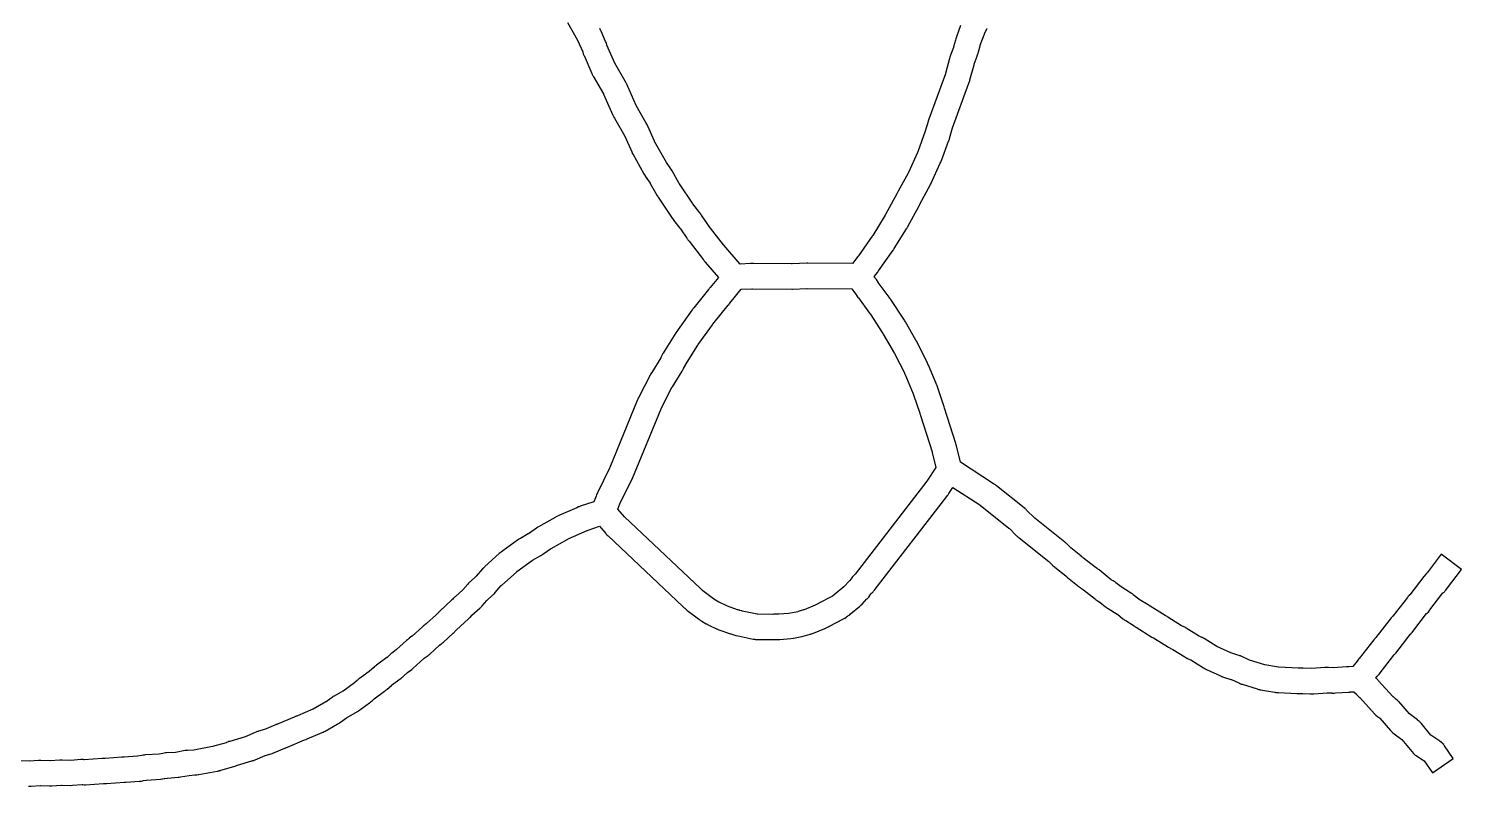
# Model space of a CAD drawing. Extents: x -90 to 105, y 288 to 664.
# Drawn here: x 7.7 to 104.3, y 288.1 to 339.1 of the extents above; entities that cross this region are included whole.
import ezdxf

# ---------------------------------------------------------------- set-up
doc = ezdxf.new("R2010")
doc.units = 0
doc.layers.get('0').update_dxf_attribs({"linetype": 'CONTINUOUS'})

msp = doc.modelspace()

# ---------------------------------------------------------------- linework, layer by layer
at = {"color": 7}
for points in [[(44.02593, 339.516576), (44.7165, 338.330356), (45.061783, 337.533974), (45.078606, 337.483847), (45.089726, 337.43928), (45.095429, 337.433577), (45.101132, 337.400159), (45.117955, 337.36118), (45.123658, 337.344357), (45.151601, 337.28311), (45.675098, 336.080186), (45.691921, 336.041208), (45.708744, 336.00223), (45.730985, 335.963251), (45.736687, 335.952131), (45.775666, 335.890883), (46.460667, 334.715803), (46.471788, 334.68786), (47.095527, 333.273307), (47.117768, 333.22318), (47.156746, 333.145223), (47.201313, 333.072826), (47.903021, 331.847622), (48.365258, 330.806201), (48.365258, 330.800498), (48.393202, 330.739251), (48.42662, 330.672414), (48.432323, 330.666712), (49.19529, 329.307852), (49.228708, 329.246604), (49.267686, 329.185357), (49.284509, 329.163116), (49.607517, 328.684175), (49.613219, 328.678472), (50.058748, 327.887662), (50.097726, 327.815265), (50.131144, 327.759578), (50.142265, 327.742755), (51.044461, 326.40617), (51.089028, 326.333773), (51.178134, 326.222398), (51.194957, 326.205575), (51.612639, 325.659804), (51.646057, 325.615237), (52.074879, 324.985926), (52.102823, 324.941387), (52.119646, 324.913444), (52.125348, 324.907741), (52.158767, 324.863174), (52.231163, 324.774068), (53.205757, 323.515452), (53.2337, 323.470885), (53.250523, 323.448644), (53.261644, 323.437523), (53.289587, 323.404105), (53.317531, 323.376162), (54.214156, 322.340309), (53.657244, 321.655311), (53.646124, 321.64419), (53.61818, 321.605212), (53.59594, 321.577268), (53.590237, 321.566148), (53.584534, 321.560445), (53.556591, 321.521467), (52.554153, 320.290694), (52.498466, 320.223858), (52.492763, 320.218155), (52.48706, 320.212452), (52.459117, 320.179034), (52.442294, 320.15109), (51.489978, 318.820074), (51.406433, 318.703111), (51.350745, 318.608445), (50.565504, 317.349828), (50.487547, 317.227305), (50.476426, 317.205064), (50.337193, 316.937747), (50.331491, 316.926626), (49.71332, 315.929755), (49.7022, 315.918635), (49.663221, 315.851798), (49.657518, 315.846096), (49.635278, 315.812677), (49.629575, 315.795854), (49.607334, 315.751287), (48.844367, 314.269907), (48.810949, 314.208659), (48.777531, 314.141823), (48.744113, 314.052717), (46.8896, 309.530607), (46.86736, 309.480479), (46.054271, 307.826456), (46.020853, 307.765209), (45.99291, 307.692812), (45.959491, 307.603706), (45.809138, 307.21944), (44.890238, 306.918708), (44.873415, 306.913005), (44.812167, 306.890764), (44.784224, 306.879644), (44.65614, 306.823956), (43.453213, 306.294891), (43.31398, 306.233644), (43.219315, 306.177956), (43.213612, 306.172253), (42.071945, 305.531808), (42.021817, 305.503864), (42.004994, 305.492744), (41.982753, 305.481623), (41.949335, 305.459382), (41.943632, 305.45368), (41.93793, 305.447977), (41.397727, 305.069279), (41.375486, 305.052456), (40.857559, 304.757293), (40.840735, 304.75159), (40.796168, 304.723646), (40.75719, 304.701406), (40.723772, 304.679165), (40.718069, 304.673462), (40.656793, 304.628895), (39.671062, 303.910481), (39.643119, 303.893658), (39.559573, 303.83241), (39.498297, 303.787843), (39.492594, 303.78214), (39.486891, 303.776438), (39.431204, 303.72631), (38.467748, 302.851963), (38.42877, 302.818545), (38.389791, 302.779566), (38.36755, 302.762743), (38.361848, 302.751623), (38.31172, 302.695935), (37.866192, 302.200286), (37.465217, 301.832726), (37.426238, 301.799307), (37.403998, 301.777067), (37.365019, 301.738088), (37.365019, 301.732385), (37.314892, 301.671138), (36.980744, 301.298009), (36.457248, 300.824634), (36.41827, 300.791216), (36.390326, 300.768975), (36.356908, 300.729997), (36.351205, 300.724294), (36.301078, 300.663046), (36.24539, 300.607359), (35.415593, 299.849961), (35.376615, 299.816543), (35.348671, 299.794302), (35.315253, 299.755324), (35.30955, 299.749621), (35.259423, 299.693933), (35.181466, 299.610388), (35.175763, 299.604685), (34.535315, 299.01993), (34.507371, 298.997689), (34.440535, 298.947562), (34.390408, 298.914143), (34.323571, 298.858456), (34.317868, 298.858456), (34.262181, 298.802769), (33.560473, 298.17346), (33.54365, 298.156637), (33.35429, 298.022993), (33.348587, 298.01729), (33.304049, 297.983872), (33.281808, 297.967049), (33.237241, 297.92807), (33.175993, 297.872383), (32.49656, 297.259781), (32.273782, 297.092719), (32.268079, 297.092719), (32.245838, 297.075895), (32.223598, 297.059072), (32.212477, 297.047952), (32.173499, 297.014534), (32.156676, 297.003413), (32.150973, 296.997711), (32.095286, 296.947583), (31.866947, 296.735954), (31.844706, 296.719131), (31.148567, 296.212343), (31.142865, 296.206641), (31.098297, 296.173222), (31.03705, 296.128655), (31.031347, 296.122953), (31.025644, 296.11725), (30.969957, 296.061562), (30.685931, 295.810954), (30.669108, 295.794131), (30.017524, 295.320759), (29.972957, 295.292816), (29.945014, 295.270575), (29.900447, 295.231597), (29.844759, 295.181469), (29.699966, 295.047825), (29.672023, 295.025584), (28.897918, 294.468676), (28.881095, 294.457555), (28.301908, 294.134548), (28.279638, 294.123427), (28.235085, 294.095484), (28.20167, 294.073243), (28.162686, 294.051002), (28.157126, 294.0453), (28.095867, 294.000733), (27.756152, 293.750125), (27.745003, 293.744422), (26.876222, 293.248772), (26.859513, 293.243069), (25.818091, 292.797541), (25.773538, 292.780718), (25.767978, 292.780718), (25.74012, 292.769598), (25.689998, 292.752774), (25.684438, 292.747072), (25.61761, 292.719128), (25.61205, 292.719128), (24.487091, 292.245756), (24.453676, 292.234636), (24.431407, 292.223515), (24.375716, 292.206692), (24.364567, 292.20099), (24.29774, 292.173046), (23.590463, 291.872314), (23.200626, 291.75535), (23.167211, 291.749647), (23.122658, 291.732824), (23.05583, 291.710583), (23.039121, 291.704881), (23.027972, 291.699178), (22.961145, 291.671234), (22.30399, 291.392769), (21.25143, 291.080899), (21.206877, 291.069778), (21.173462, 291.058658), (21.12334, 291.041835), (21.11778, 291.036132), (21.045381, 291.002714), (21.006396, 290.985891), (20.098633, 290.724134), (18.823308, 290.495795), (18.416764, 290.473555), (18.400055, 290.473555), (18.349933, 290.467852), (18.260827, 290.456732), (18.255267, 290.456732), (17.603682, 290.339768), (16.985511, 290.300789), (16.974362, 290.300789), (16.918672, 290.295087), (16.835135, 290.283966), (16.751598, 290.267143), (16.506559, 290.222576), (15.565381, 290.161328), (15.554232, 290.161328), (15.492973, 290.155626), (15.409436, 290.144505), (15.325899, 290.127682), (15.041876, 290.083115), (14.139681, 290.021867), (14.128533, 290.021867), (14.067273, 290.016165), (14.045004, 290.016165), (14.011589, 290.010462), (13.983731, 290.004759), (12.853203, 289.926802), (12.831213, 289.926802), (12.78666, 289.932505), (12.725401, 289.932505), (12.641865, 289.932505), (11.4278, 289.8434), (11.405523, 289.8434), (11.36097, 289.849102), (11.299711, 289.849102), (11.277442, 289.849102), (11.216183, 289.849102), (10.536752, 289.798975), (10.531192, 289.798975), (9.946436, 289.815798), (9.935287, 289.815798), (9.874028, 289.815798), (9.790491, 289.815798), (9.144475, 289.765671), (9.122205, 289.765671), (8.526311, 289.787912), (8.509602, 289.787912), (8.448343, 289.787912), (8.426074, 289.787912), (8.364815, 289.787912), (7.746644, 289.743345), (7.724375, 289.743345), (7.022668, 289.765585)], [(70.551026, 339.315768), (70.278149, 338.55837), (70.250206, 338.491533), (70.227965, 338.419137), (70.205724, 338.330031), (70.07764, 337.867797), (70.071937, 337.839853), (69.877017, 337.316357), (69.849074, 337.24952), (69.826833, 337.182684), (69.804592, 337.088018), (69.531715, 336.080012), (69.520594, 336.052069), (68.412345, 333.011339), (68.384402, 332.938943), (68.362161, 332.877695), (68.356458, 332.855454), (68.167098, 332.192731), (68.167098, 332.187028), (67.660311, 330.80589), (67.63807, 330.750203), (67.03104, 329.419187), (67.003096, 329.363499), (66.340373, 328.143864), (66.323549, 328.115921), (66.295606, 328.071354), (66.295606, 328.065651), (66.267662, 328.015523), (66.256542, 327.98758), (66.256542, 327.981877), (66.250839, 327.976174), (66.250839, 327.970472), (65.493441, 326.572625), (65.465498, 326.528058), (64.618991, 325.163627), (64.591048, 325.124648), (64.585345, 325.118946), (63.660873, 323.799067), (63.649753, 323.782244), (63.621809, 323.7543), (63.253873, 323.275291), (60.235418, 323.297566), (60.179731, 323.297566), (59.188428, 323.253028), (59.14389, 323.253028), (56.582101, 323.269851), (56.576398, 323.269851), (56.431605, 323.269851), (56.375917, 323.269851), (55.68535, 323.236433), (54.571529, 324.522896), (54.560409, 324.534016), (53.530125, 325.865032), (53.524423, 325.876152), (53.496479, 325.909571), (53.067657, 326.544448), (53.039714, 326.589015), (53.02289, 326.616958), (53.017188, 326.622661), (52.983769, 326.667228), (52.966946, 326.689469), (52.961244, 326.695172), (52.499006, 327.291065), (52.493303, 327.302185), (52.46536, 327.335603), (51.579872, 328.649913), (51.574169, 328.661033), (51.084088, 329.513106), (51.084088, 329.518808), (51.011692, 329.646893), (51.000571, 329.658013), (50.950444, 329.730409), (50.710985, 330.081263), (50.710985, 330.086966), (49.914603, 331.501519), (49.9089, 331.512639), (49.452235, 332.531786), (49.429994, 332.587473), (49.391016, 332.66543), (49.346448, 332.737826), (48.672584, 333.912909), (48.032139, 335.360874), (48.015316, 335.405441), (47.998492, 335.438859), (47.976252, 335.483427), (47.970549, 335.489129), (47.93157, 335.555966), (47.224294, 336.770029), (46.695229, 337.989662), (46.689526, 338.000782), (46.683823, 338.039761), (46.667, 338.084328), (46.65588, 338.123306), (46.639057, 338.162284), (46.633354, 338.173405), (46.60541, 338.240241), (46.599708, 338.245944), (46.298975, 338.936514), (46.287855, 338.964458), (46.221019, 339.1204)], [(7.685449, 288.050012), (7.763417, 288.050012), (7.785687, 288.050012), (7.841377, 288.050012), (7.846937, 288.050012), (7.852497, 288.050012), (8.45953, 288.094551), (8.481799, 288.094551), (9.088776, 288.07856), (9.161176, 288.07856), (9.183445, 288.07856), (9.239135, 288.07856), (9.244695, 288.07856), (9.250255, 288.07856), (9.885133, 288.128687), (9.907403, 288.128687), (10.492158, 288.106447), (10.514428, 288.106447), (10.659224, 288.117567), (11.310809, 288.162134), (11.338667, 288.162134), (11.43891, 288.156431), (11.461179, 288.156431), (11.522438, 288.156431), (12.742108, 288.245634), (12.764377, 288.245634), (12.86462, 288.239931), (12.886889, 288.239931), (12.948148, 288.239931), (14.156644, 288.323477), (14.184502, 288.329179), (14.190062, 288.329179), (14.21792, 288.329179), (14.245778, 288.334882), (15.175818, 288.401719), (15.186967, 288.401719), (15.242657, 288.407421), (15.270515, 288.407421), (15.287224, 288.407421), (15.387468, 288.429662), (15.415326, 288.435365), (15.615812, 288.468783), (15.64367, 288.468783), (16.595987, 288.54118), (16.668386, 288.546882), (16.718508, 288.552585), (16.841029, 288.569408), (16.857738, 288.575111), (17.041518, 288.608529), (17.069376, 288.608529), (17.771083, 288.658657), (17.798941, 288.664359), (17.843494, 288.670062), (17.938168, 288.686885), (18.517355, 288.78714), (18.912761, 288.815083), (18.990729, 288.820786), (19.035282, 288.826489), (19.157803, 288.843312), (19.174512, 288.849015), (20.416422, 289.071793), (20.438691, 289.071793), (20.488813, 289.082913), (20.522228, 289.088616), (20.57235, 289.099737), (20.583499, 289.105439), (20.628051, 289.11656), (20.655909, 289.12768), (21.530258, 289.383848), (21.619259, 289.415156), (21.758486, 289.470844), (21.775195, 289.476547), (22.749788, 289.760573), (22.772057, 289.766275), (22.822179, 289.783099), (22.8723, 289.799922), (22.900158, 289.811042), (22.911307, 289.816745), (22.978138, 289.844688), (23.635292, 290.123154), (24.041836, 290.240118), (24.058545, 290.245821), (24.108667, 290.262644), (24.158788, 290.279467), (24.186646, 290.290587), (24.197795, 290.29629), (24.264623, 290.324234), (24.96633, 290.619397), (24.999746, 290.630517), (25.022015, 290.641638), (25.033164, 290.641638), (25.077717, 290.658461), (25.088865, 290.664164), (25.155693, 290.692107), (26.302929, 291.17662), (26.380897, 291.19886), (26.403166, 291.209981), (26.436581, 291.226804), (26.475565, 291.243627), (27.494711, 291.672449), (27.539264, 291.689272), (27.57268, 291.706095), (27.617232, 291.728336), (27.628381, 291.734039), (27.68964, 291.773017), (28.508299, 292.235252), (28.591835, 292.279819), (28.625254, 292.296642), (28.664232, 292.324585), (28.675352, 292.330288), (28.73104, 292.374855), (29.120878, 292.653321), (29.722339, 292.998603), (29.800296, 293.043171), (29.833714, 293.059994), (29.872693, 293.087937), (29.883813, 293.09364), (29.939501, 293.138207), (30.680192, 293.672841), (30.747029, 293.722968), (30.774972, 293.739791), (30.819539, 293.77877), (30.875227, 293.834457), (31.003311, 293.951421), (31.69945, 294.458208), (31.743988, 294.486152), (31.771932, 294.508392), (31.81091, 294.541811), (31.816613, 294.547513), (31.8723, 294.597641), (32.156327, 294.853809), (32.17315, 294.870632), (32.813595, 295.332869), (32.824716, 295.338572), (32.869283, 295.37199), (32.891524, 295.388813), (32.936091, 295.427792), (32.997367, 295.483479), (33.225705, 295.695109), (33.253649, 295.717349), (33.532115, 295.923419), (33.604511, 295.979106), (34.356341, 296.664108), (34.378581, 296.680931), (34.562353, 296.809015), (34.573473, 296.814717), (34.61804, 296.848136), (34.640281, 296.864959), (34.68482, 296.903937), (34.746096, 296.959625), (35.39211, 297.549949), (35.492365, 297.627906), (35.503485, 297.633608), (35.536904, 297.661552), (35.564847, 297.678375), (35.603825, 297.711793), (35.609528, 297.717496), (35.665216, 297.773183), (36.327939, 298.369076), (36.344762, 298.380197), (36.383741, 298.419175), (36.405982, 298.441416), (36.44496, 298.480394), (36.500647, 298.541642), (36.500647, 298.547345), (36.550775, 298.603032), (37.363866, 299.338155), (37.386107, 299.354978), (37.425085, 299.393957), (37.447326, 299.416197), (37.486304, 299.449616), (37.486304, 299.455318), (37.541992, 299.516566), (37.547694, 299.522269), (37.592261, 299.577956), (38.115758, 300.051331), (38.143701, 300.073572), (38.154822, 300.084692), (38.182765, 300.106933), (38.216184, 300.145911), (38.221886, 300.151614), (38.272014, 300.207302), (38.606158, 300.580431), (39.007137, 300.947993), (39.03508, 300.970234), (39.0462, 300.981355), (39.074144, 301.003595), (39.107562, 301.042574), (39.113265, 301.048277), (39.163392, 301.109524), (39.569936, 301.571761), (39.581057, 301.582882), (40.611343, 302.507354), (40.628166, 302.524177), (41.675156, 303.281575), (42.237637, 303.599013), (42.310033, 303.64358), (42.432557, 303.727126), (42.43826, 303.732829), (42.900497, 304.061408), (42.928441, 304.078231), (44.053399, 304.713108), (44.070222, 304.71881), (45.351117, 305.28686), (45.390095, 305.29798), (45.423513, 305.314803), (46.192049, 305.570971), (46.615299, 305.086462), (46.654277, 305.036335), (46.709965, 304.980647), (46.776801, 304.919399), (51.822408, 300.157816), (51.872535, 300.107689), (51.894776, 300.085448), (51.944903, 300.04647), (51.972847, 300.024229), (51.98967, 300.013108), (51.995373, 300.007406), (52.001075, 300.001703), (52.034494, 299.962724), (52.062437, 299.940484), (52.101415, 299.907066), (52.107118, 299.901363), (52.168366, 299.856796), (52.864502, 299.333299), (52.931338, 299.283172), (52.981466, 299.249754), (53.003706, 299.232931), (53.009409, 299.232931), (53.104075, 299.177243), (53.388101, 299.004592), (53.404924, 298.993472), (53.455051, 298.965528), (53.477292, 298.948705), (53.527419, 298.920762), (53.533122, 298.920762), (53.605519, 298.887343), (54.078894, 298.670154), (54.101134, 298.653331), (54.156822, 298.63109), (54.234779, 298.597672), (54.312735, 298.569728), (54.318438, 298.569728), (54.958887, 298.34695), (54.97571, 298.341247), (55.031397, 298.324424), (55.053638, 298.313303), (55.192871, 298.279885), (55.254119, 298.263062), (55.382203, 298.218523), (55.410146, 298.212821), (55.53823, 298.184877), (55.549351, 298.184877), (56.562928, 297.967688), (56.646474, 297.956567), (56.652176, 297.956567), (56.674417, 297.956567), (56.724544, 297.950864), (56.752488, 297.945162), (56.763608, 297.945162), (56.886132, 297.945162), (56.897252, 297.945162), (57.916399, 297.934041), (57.994355, 297.939744), (58.033334, 297.945447), (58.055575, 297.945447), (58.222637, 297.945447), (58.36743, 297.945447), (59.108122, 298.012283), (59.247355, 298.029106), (59.269596, 298.034809), (59.848782, 298.146184), (59.854485, 298.146184), (59.93803, 298.163007), (60.077263, 298.201985), (60.082966, 298.207688), (60.411545, 298.302354), (60.417248, 298.302354), (60.472935, 298.319177), (60.500879, 298.32488), (60.556566, 298.347121), (60.634523, 298.380539), (61.393792, 298.682132), (61.404912, 298.687835), (61.455039, 298.710076), (61.482983, 298.721196), (61.53311, 298.74914), (61.616655, 298.793678), (61.627776, 298.799381), (61.633479, 298.805084), (61.655719, 298.810787), (61.67796, 298.821907), (61.705904, 298.83873), (61.711606, 298.83873), (62.647216, 299.33438), (62.652918, 299.340083), (62.703046, 299.368026), (62.725287, 299.379147), (62.730989, 299.384849), (62.842364, 299.457246), (62.848067, 299.462949), (62.887045, 299.490892), (62.931584, 299.518836), (62.953825, 299.529956), (62.998392, 299.563374), (63.026335, 299.580198), (63.070902, 299.613616), (63.13215, 299.669303), (63.739183, 300.170522), (63.744886, 300.176224), (63.783864, 300.209643), (63.806105, 300.226466), (63.845084, 300.265444), (63.850786, 300.271147), (63.906474, 300.326834), (63.912177, 300.332537), (64.235187, 300.672254), (64.257427, 300.689077), (64.290846, 300.728055), (64.318789, 300.755999), (64.352207, 300.800566), (64.402335, 300.861813), (64.413455, 300.878636), (64.547099, 301.056848), (64.575043, 301.084791), (64.602986, 301.118209), (64.641965, 301.157188), (64.675383, 301.190606), (64.703326, 301.21855), (64.736745, 301.257528), (64.742447, 301.263231), (64.787014, 301.324478), (69.615426, 307.573014), (69.665553, 307.634262), (69.665553, 307.639964), (69.698971, 307.684532), (69.710092, 307.701355), (69.754659, 307.773751), (70.033124, 308.191433), (71.854221, 307.010785), (71.859924, 307.005082), (73.809111, 305.451302), (73.837055, 305.429061), (74.327136, 304.933411), (74.360554, 304.899993), (74.388497, 304.877752), (74.421915, 304.844334), (74.433036, 304.838631), (74.494284, 304.794064), (76.499161, 303.2013), (76.521401, 303.179059), (76.744151, 302.950721), (76.755272, 302.9396), (76.777512, 302.917359), (76.810931, 302.889416), (76.844349, 302.861472), (76.855469, 302.850352), (76.911157, 302.805785), (77.635139, 302.226601), (77.640842, 302.220898), (77.663083, 302.204075), (77.668786, 302.192955), (77.702204, 302.165011), (77.713324, 302.153891), (77.763451, 302.114912), (77.769154, 302.10921), (78.554396, 301.48547), (78.576637, 301.463229), (78.610055, 301.440989), (78.665742, 301.40201), (78.682566, 301.385187), (78.693686, 301.379484), (78.699389, 301.373782), (78.838622, 301.290236), (79.640572, 300.64979), (79.673991, 300.621847), (79.707409, 300.599606), (79.746387, 300.571663), (79.757508, 300.56596), (79.818755, 300.526981), (79.824458, 300.526981), (79.924712, 300.465734), (79.946953, 300.448911), (80.325654, 300.148178), (80.359072, 300.120235), (80.409199, 300.086817), (80.426022, 300.069993), (80.442845, 300.064291), (80.504093, 300.025312), (80.509796, 300.025312), (81.10012, 299.657752), (81.122361, 299.640929), (81.501058, 299.340197), (81.534477, 299.312253), (81.584604, 299.278835), (81.601427, 299.262012), (81.61825, 299.256309), (81.690647, 299.211742), (82.264262, 298.855319), (82.275382, 298.849617), (82.281085, 298.843914), (82.331212, 298.804936), (82.359156, 298.788112), (82.370276, 298.776992), (82.381397, 298.771289), (82.387099, 298.765587), (83.439661, 298.108432), (83.450781, 298.102729), (83.48976, 298.080488), (83.556596, 298.04707), (83.562299, 298.041367), (83.579122, 298.035664), (83.601363, 298.024544), (83.618186, 298.018841), (83.623889, 298.013139), (84.559498, 297.428383), (84.576321, 297.417263), (84.615299, 297.395022), (84.648718, 297.372781), (84.687696, 297.355958), (84.704519, 297.344838), (84.765767, 297.316894), (84.860433, 297.272327), (85.662383, 296.771108), (85.695802, 296.748868), (85.72922, 296.732045), (85.801616, 296.693066), (85.807319, 296.687363), (85.824142, 296.681661), (85.896539, 296.648242), (86.08031, 296.564697), (86.932383, 296.030063), (86.938085, 296.02436), (86.966029, 296.007537), (87.027277, 295.974119), (87.0441, 295.962999), (87.066341, 295.957296), (87.138737, 295.923878), (88.085484, 295.483918), (88.118902, 295.467095), (88.15232, 295.455975), (88.163441, 295.450272), (88.196859, 295.439152), (88.2191, 295.428031), (88.280347, 295.411208), (88.781569, 295.255266), (88.809512, 295.244146), (89.310731, 295.015807), (89.344149, 294.993566), (89.377567, 294.982446), (89.422134, 294.960205), (89.455552, 294.949085), (89.477793, 294.943382), (89.533481, 294.926559), (90.558193, 294.60912), (90.591611, 294.598), (90.641738, 294.581177), (90.675156, 294.575474), (90.697397, 294.569771), (90.736376, 294.564068), (90.758616, 294.558366), (90.764319, 294.558366), (91.75005, 294.391303), (91.76117, 294.385601), (91.800149, 294.379898), (91.883694, 294.368777), (91.905935, 294.368777), (91.98948, 294.363075), (93.231388, 294.301827), (93.248211, 294.296124), (93.292778, 294.296124), (93.331756, 294.296124), (93.44872, 294.301827), (93.465543, 294.301827), (93.471246, 294.301827), (93.627188, 294.312947), (94.133978, 294.290707), (94.161922, 294.285004), (94.206489, 294.285004), (94.245467, 294.285004), (94.379111, 294.290707), (95.281305, 294.351954), (95.587606, 294.340834), (95.609847, 294.335131), (95.74908, 294.335131), (95.832626, 294.340834), (96.740388, 294.396521), (96.768332, 294.402224), (96.796275, 294.402224), (96.829693, 294.407927), (97.080301, 294.42475), (97.241804, 294.252099), (97.252924, 294.235276), (97.286342, 294.201858), (97.32532, 294.162879), (97.342144, 294.140638), (97.353264, 294.134936), (97.408951, 294.084808), (97.414654, 294.084808), (97.464782, 294.034681), (98.456081, 292.943136), (98.472904, 292.920895), (98.517471, 292.881916), (98.562038, 292.842938), (98.667853, 292.759393), (98.795937, 292.653578), (98.81276, 292.636755), (99.547881, 291.818098), (99.598008, 291.75685), (99.603711, 291.751147), (99.709525, 291.656481), (99.793071, 291.595234), (100.299858, 291.194258), (100.973719, 290.392307), (101.090683, 290.258663), (101.13525, 290.219685), (101.152073, 290.202862), (101.163193, 290.197159), (101.185434, 290.180336), (101.213378, 290.158095), (101.224498, 290.152392), (101.814822, 289.756986), (102.366165, 288.955035), (103.769578, 289.918488), (103.173685, 290.787269), (103.162564, 290.804092), (103.129146, 290.85422), (103.129146, 290.859922), (103.073459, 290.92117), (103.073459, 290.926873), (103.017771, 290.98256), (103.012069, 290.988263), (102.956381, 291.03839), (102.950678, 291.044093), (102.900551, 291.077511), (102.883728, 291.088632), (102.811331, 291.133199), (102.259988, 291.506328), (101.602834, 292.297141), (101.597131, 292.302844), (101.563713, 292.341822), (101.541472, 292.369766), (101.508054, 292.403184), (101.48011, 292.431127), (101.441132, 292.464546), (101.435429, 292.464546), (101.374181, 292.514673), (101.363061, 292.520376), (100.828427, 292.938057), (100.093304, 293.762286), (100.082184, 293.773406), (100.065361, 293.790229), (100.020793, 293.834796), (99.909418, 293.929462), (99.736767, 294.068695), (99.719944, 294.085518), (98.717507, 295.188202), (98.689564, 295.22162), (98.66162, 295.249563), (98.628202, 295.282981), (98.617081, 295.288684), (98.594841, 295.305507), (98.550274, 295.344486), (98.644939, 295.46701), (98.65606, 295.47813), (98.66718, 295.494953), (98.684003, 295.506073), (98.711947, 295.539492), (98.723067, 295.550612), (98.767634, 295.606299), (98.767634, 295.612002), (99.770072, 296.887328), (99.775774, 296.893031), (99.798015, 296.920974), (99.831433, 296.948918), (99.853674, 296.976861), (99.887092, 297.01584), (99.898213, 297.032663), (100.861668, 298.274573), (100.878492, 298.291396), (100.939739, 298.352644), (100.945442, 298.358347), (100.98442, 298.402914), (100.995541, 298.414034), (101.045668, 298.486431), (101.981277, 299.683785), (102.036965, 299.739473), (102.087092, 299.78404), (102.098212, 299.79516), (102.176169, 299.900975), (102.192992, 299.934393), (103.072909, 301.07606), (103.084029, 301.081763), (103.111972, 301.104004), (103.150951, 301.137422), (103.178894, 301.159663), (103.212313, 301.193081), (103.234553, 301.221025), (103.256794, 301.243265), (103.273617, 301.265506), (103.318184, 301.326754), (104.320621, 302.663338), (102.956193, 303.682485), (102.009446, 302.423868), (101.998326, 302.412748), (101.976085, 302.390507), (101.953844, 302.373684), (101.937021, 302.356861), (101.797788, 302.195358), (101.786668, 302.184238), (100.839921, 300.953465), (100.828801, 300.942345), (100.811977, 300.931224), (100.795154, 300.914401), (100.750587, 300.869834), (100.733764, 300.853011), (100.711523, 300.825068), (100.678105, 300.7805), (99.692374, 299.516315), (99.686671, 299.505195), (99.680969, 299.505195), (99.680969, 299.499492), (99.653025, 299.477251), (99.625082, 299.449308), (99.586103, 299.39918), (99.524856, 299.315635), (98.555831, 298.079293), (98.550128, 298.073591), (98.533305, 298.056768), (98.494327, 298.017789), (98.477504, 297.995548), (98.455263, 297.967605), (98.410696, 297.911917), (97.424965, 296.653298), (97.402724, 296.625354), (97.391604, 296.614234), (97.341476, 296.558547), (97.335774, 296.552844), (97.330071, 296.541723), (97.285532, 296.480476), (97.001506, 296.124053), (96.728629, 296.10723), (96.711806, 296.10723), (96.656119, 296.101527), (96.600431, 296.095825), (96.567013, 296.090122), (95.675956, 296.034434), (95.369655, 296.051257), (95.347415, 296.051257), (95.21377, 296.051257), (95.20265, 296.051257), (95.124693, 296.045555), (94.233637, 295.989867), (93.648881, 296.017811), (93.609903, 296.017811), (93.492939, 296.00669), (93.476116, 296.00669), (93.320174, 296.000988), (92.005867, 296.067824), (91.989044, 296.067824), (91.059004, 296.234886), (90.023148, 296.552325), (89.466239, 296.808493), (89.455119, 296.814196), (89.416141, 296.831019), (89.377162, 296.847842), (89.338184, 296.864665), (89.254638, 296.886906), (88.781266, 297.037259), (87.828948, 297.477219), (86.976876, 298.006284), (86.921188, 298.039702), (86.904365, 298.050822), (86.870947, 298.067646), (86.848706, 298.078766), (86.793019, 298.106709), (86.781898, 298.106709), (86.592538, 298.195815), (85.757172, 298.713743), (85.740349, 298.730566), (85.706931, 298.747389), (85.667952, 298.76963), (85.628974, 298.791871), (85.612151, 298.797573), (85.573172, 298.814396), (85.550932, 298.825517), (85.456266, 298.870084), (84.531794, 299.449271), (84.476106, 299.482689), (84.442688, 299.50493), (84.387001, 299.532873), (84.353583, 299.549696), (84.34788, 299.549696), (83.339871, 300.179005), (83.306453, 300.201245), (83.284212, 300.218068), (83.256269, 300.234892), (83.195021, 300.27387), (83.189318, 300.27387), (82.598994, 300.64143), (82.576753, 300.658253), (82.198056, 300.958986), (82.164637, 300.986929), (82.131219, 301.00917), (82.092241, 301.037113), (82.081121, 301.042816), (82.019873, 301.081794), (82.01417, 301.081794), (81.37929, 301.48277), (81.022868, 301.766796), (80.989449, 301.794739), (80.956031, 301.81698), (80.917053, 301.844924), (80.905932, 301.850627), (80.841092, 301.889947), (80.835389, 301.889947), (80.735135, 301.951195), (80.712894, 301.968018), (79.883097, 302.630741), (79.849678, 302.658685), (79.81626, 302.680926), (79.777282, 302.708869), (79.766161, 302.714572), (79.760459, 302.720275), (79.621226, 302.80938), (78.847122, 303.416411), (78.830298, 303.433234), (78.824596, 303.438937), (78.796652, 303.46688), (78.768709, 303.494824), (78.73529, 303.522767), (78.674043, 303.572895), (78.66834, 303.578597), (77.988907, 304.113231), (77.966666, 304.135472), (77.738328, 304.363811), (77.710384, 304.391754), (77.676966, 304.425172), (77.643548, 304.453116), (77.632428, 304.458819), (77.57674, 304.503386), (75.560726, 306.107287), (75.543902, 306.124111), (75.0037, 306.658744), (74.964721, 306.697723), (74.942481, 306.719964), (74.903502, 306.753382), (74.8978, 306.759085), (74.836552, 306.803652), (72.970902, 308.296173), (72.965199, 308.301875), (72.915072, 308.340854), (72.898249, 308.357677), (72.848122, 308.391095), (72.775725, 308.435662), (70.531375, 309.894768), (70.291916, 310.908343), (70.280795, 310.95291), (70.275093, 310.986328), (70.263972, 311.036455), (70.258269, 311.047575), (70.252567, 311.069816), (70.224623, 311.147773), (69.472794, 313.531348), (69.450553, 313.609304), (69.43373, 313.648283), (69.428027, 313.665106), (69.422324, 313.687347), (69.416622, 313.70417), (69.399799, 313.743148), (68.987683, 314.957212), (68.937556, 315.096445), (68.931853, 315.118686), (68.892874, 315.196642), (68.380518, 316.421844), (68.380518, 316.427546), (68.3471, 316.505503), (68.324859, 316.561191), (68.313739, 316.583431), (67.623172, 317.964569), (67.623172, 317.970272), (67.595228, 318.014839), (67.589525, 318.025959), (67.533838, 318.115065), (66.82923, 319.337948), (66.784663, 319.421493), (66.75672, 319.460472), (66.717741, 319.521719), (65.837822, 320.858304), (65.83212, 320.869424), (65.804176, 320.902843), (65.781935, 320.936261), (65.726248, 321.003097), (64.996696, 321.999966), (64.985576, 322.016789), (64.868898, 322.189326), (64.81321, 322.272871), (64.790969, 322.306289), (64.763026, 322.339708), (64.724047, 322.395395), (64.957946, 322.696127), (64.969067, 322.707248), (64.99701, 322.746226), (65.019251, 322.779644), (66.004985, 324.183057), (66.016105, 324.194177), (66.038346, 324.233156), (66.060586, 324.266574), (66.071707, 324.283397), (66.890364, 325.603272), (66.912605, 325.636691), (66.934845, 325.670109), (66.940548, 325.681229), (66.968492, 325.725796), (66.985315, 325.75374), (66.991018, 325.76486), (67.748416, 327.162704), (67.754118, 327.168407), (67.776359, 327.218534), (67.78748, 327.240775), (67.793182, 327.257598), (67.793182, 327.263301), (67.804303, 327.280124), (68.528285, 328.61114), (68.556229, 328.661267), (68.567349, 328.689211), (69.179951, 330.031364), (69.21337, 330.103761), (69.21337, 330.109463), (69.23561, 330.165151), (69.257851, 330.226399), (69.742363, 331.529568), (69.748066, 331.546391), (69.770307, 331.602079), (69.77601, 331.607781), (69.792833, 331.663469), (69.798536, 331.680292), (69.798536, 331.691412), (70.004605, 332.420964), (71.107288, 335.43385), (71.129529, 335.489537), (71.135232, 335.500657), (71.152055, 335.539636), (71.157757, 335.567579), (71.16346, 335.5787), (71.180283, 335.662245), (71.453161, 336.670254), (71.464281, 336.698197), (71.664761, 337.24954), (71.670464, 337.260661), (71.692705, 337.327497), (71.698408, 337.338618), (71.715231, 337.399865), (71.720934, 337.410986), (71.726636, 337.444404), (71.87143, 337.951191), (71.877132, 337.979135), (72.138889, 338.69198), (72.155712, 338.725398), (72.166833, 338.758816), (72.322775, 339.092961), (72.333895, 339.109784)]]:
    msp.add_lwpolyline(points, dxfattribs=at)
msp.add_lwpolyline([(60.185297, 321.593421), (60.207537, 321.593421), (63.214854, 321.571181), (63.398626, 321.331722), (63.420867, 321.298303), (63.593518, 321.036547), (63.604638, 321.019724), (63.626879, 320.986305), (63.654822, 320.952887), (64.41222, 319.933741), (64.440164, 319.894763), (65.308945, 318.569315), (65.336889, 318.524748), (66.094116, 317.216107), (66.099819, 317.204987), (66.756971, 315.901815), (66.768091, 315.873871), (66.779211, 315.845927), (67.352829, 314.492636), (67.37507, 314.436949), (67.792755, 313.195039), (67.798457, 313.167095), (67.80416, 313.155975), (67.820983, 313.111408), (67.832104, 313.094585), (67.843224, 313.061166), (67.854344, 313.033223), (68.62288, 310.593955), (68.639703, 310.532707), (68.873602, 309.524699), (68.31669, 308.672626), (68.277712, 308.616939), (63.427026, 302.346128), (63.360189, 302.273732), (63.326771, 302.240313), (63.30453, 302.21237), (63.271112, 302.173391), (63.265409, 302.167689), (63.220842, 302.106441), (63.070489, 301.911521), (63.042545, 301.883577), (62.691692, 301.510448), (62.674868, 301.499328), (62.017714, 300.947988), (61.90075, 300.864442), (61.872806, 300.847619), (60.987319, 300.379813), (60.965078, 300.368693), (60.90939, 300.340749), (60.775746, 300.268353), (60.742328, 300.251529), (59.990499, 299.945228), (59.957081, 299.934108), (59.58952, 299.822733), (59.561577, 299.81703), (58.960112, 299.700067), (58.29182, 299.638819), (58.269579, 299.638819), (58.102517, 299.638819), (58.041269, 299.638819), (58.019028, 299.638819), (57.957781, 299.638819), (57.885384, 299.627699), (57.874264, 299.627699), (56.871824, 299.638819), (56.860703, 299.638819), (56.827285, 299.644522), (55.819277, 299.861711), (55.813574, 299.861711), (55.78563, 299.872832), (55.779928, 299.872832), (55.662964, 299.90625), (55.640723, 299.911953), (55.585036, 299.928776), (55.523788, 299.945599), (55.501547, 299.951302), (54.833255, 300.185201), (54.265206, 300.452518), (54.248383, 300.45822), (53.908666, 300.66429), (53.880723, 300.681113), (53.167877, 301.226884), (53.156757, 301.238005), (53.145637, 301.249125), (53.128814, 301.265948), (53.089835, 301.299366), (53.067594, 301.321607), (53.050771, 301.332727), (53.02853, 301.354968), (53.01741, 301.360671), (53.00629, 301.371791), (52.995169, 301.377494), (47.888301, 306.200339), (47.87718, 306.21146), (47.431652, 306.723816), (47.576445, 307.08581), (47.576445, 307.091513), (48.372827, 308.712121), (48.37853, 308.728944), (48.411948, 308.784631), (48.411948, 308.790334), (48.434189, 308.840461), (48.445309, 308.868405), (50.344375, 313.490758), (50.350077, 313.501879), (51.101907, 314.960981), (51.113027, 314.977805), (51.764613, 316.030363), (51.84257, 316.152887), (51.85369, 316.16971), (51.864811, 316.197654), (51.987335, 316.431553), (51.993037, 316.442673), (52.817266, 317.768117), (52.84521, 317.812684), (53.808665, 319.149269), (53.819786, 319.166092), (53.842027, 319.194036), (54.877882, 320.463793), (54.894705, 320.480616), (54.900408, 320.491736), (54.928351, 320.525154), (54.950592, 320.558573), (54.961712, 320.575396), (54.967415, 320.581099), (54.989656, 320.614517), (55.747054, 321.538989), (56.465468, 321.572407), (56.510035, 321.572407), (59.155361, 321.550166), (59.172184, 321.550166), (59.216751, 321.550166)], close=True, dxfattribs=at)

doc.saveas('drawing.dxf')
